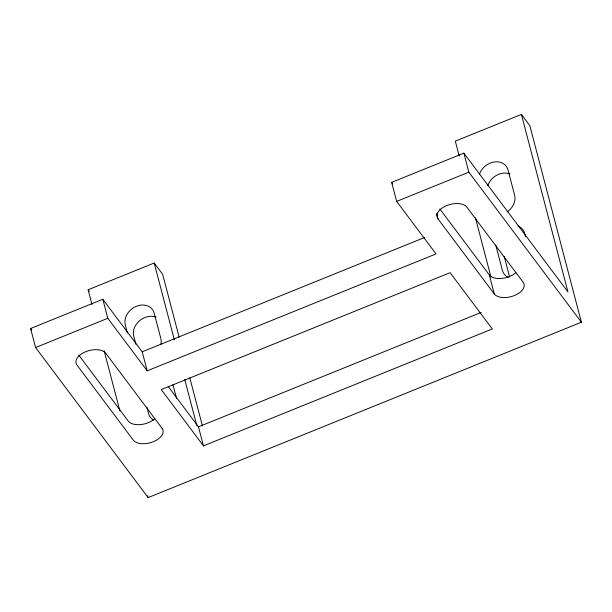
<?xml version="1.0" encoding="UTF-8"?>
<svg xmlns="http://www.w3.org/2000/svg" width="612" height="612" viewBox="0 0 612 612"><rect width="100%" height="100%" fill="white"/><g stroke="black" fill="none" stroke-linecap="round" stroke-linejoin="round"><path stroke-width="0.92" d="M92.007 304.562L88.128 289.767L154.201 263.022L162.639 274.275L179.14 337.158M521.386 114.406L567.967 291.955L463.865 153.145L391.649 182.368L396.645 201.394L436.035 253.919L147.194 370.826L142.198 351.801L102.808 299.283L30.6 328.506L35.588 347.532L148.135 497.594L581.4 322.233L529.831 125.659L521.386 114.406L455.313 141.143L459.199 155.945M35.588 347.532L107.804 318.301L147.194 370.826M396.645 201.394L468.853 172.171L581.4 322.233M142.198 351.801L424.843 237.402M168.246 386.532L198.472 426.839L481.116 312.441M203.467 445.857L492.308 328.95L450.103 272.677L161.262 389.584L203.467 445.857L198.472 426.839M439.829 208.96L489.286 274.895L494.274 293.921A15.851 8.912 -14.7 0 0 514.348 295.581A15.851 8.912 -14.7 0 0 523.161 282.231L466.887 207.2A15.851 8.912 -14.7 0 0 446.814 205.54A15.851 8.912 -14.7 0 0 438.001 218.889L494.274 293.921M391.649 182.368L392.797 183.891M88.128 289.767L89.253 291.266M78.78 355.098L128.229 421.033A15.851 8.912 -14.7 0 0 154.767 418.761M30.6 328.506L31.748 330.036M525.578 236.943L524.629 233.317A15.851 12.783 -36.9 0 0 518.043 226.065M504.189 256.267L509.651 277.098M495.743 245.014L502.398 270.374A15.851 12.783 -36.9 0 0 508.182 277.29M463.865 153.145L468.853 172.171M475.455 217.903L490.977 277.083M436.578 213.45L438.001 218.889M189.812 377.849L202.427 425.937M154.201 263.022L174.336 339.775M184.763 379.539L196.896 425.776M172.936 384.688L176.501 398.274M135.856 344.219L133.722 336.065A15.851 12.783 -36.9 0 1 139.559 320.742A15.851 12.783 -36.9 0 1 156.022 317.123M127.418 332.966L125.276 324.811A15.851 12.783 -36.9 0 1 136.392 306.283A15.851 12.783 -36.9 0 1 154.163 313.122L160.818 338.49A15.851 12.783 -36.9 0 1 160.795 344.701M146.903 407.248L148.571 413.59A15.851 12.783 -36.9 0 0 153.574 420.1M102.808 299.283L107.804 318.301M147.653 495.751L148.135 497.594M104.139 350.798L119.906 410.912M487.818 185.727A15.851 12.783 -36.9 0 1 509.85 173.907M515.824 272.631A15.851 8.912 -14.7 0 1 489.286 274.895M479.38 174.474A15.851 12.783 -36.9 0 1 494.075 161.989A15.851 12.783 -36.9 0 1 507.991 169.906L514.646 195.274A15.851 12.783 -36.9 0 1 507.157 211.859M162.103 428.369L105.83 353.331A15.851 8.912 -14.7 0 0 85.764 351.678A15.851 8.912 -14.7 0 0 76.951 365.027L133.225 440.059A15.851 8.912 -14.7 0 0 153.291 441.719A15.851 8.912 -14.7 0 0 162.103 428.369"/></g></svg>
